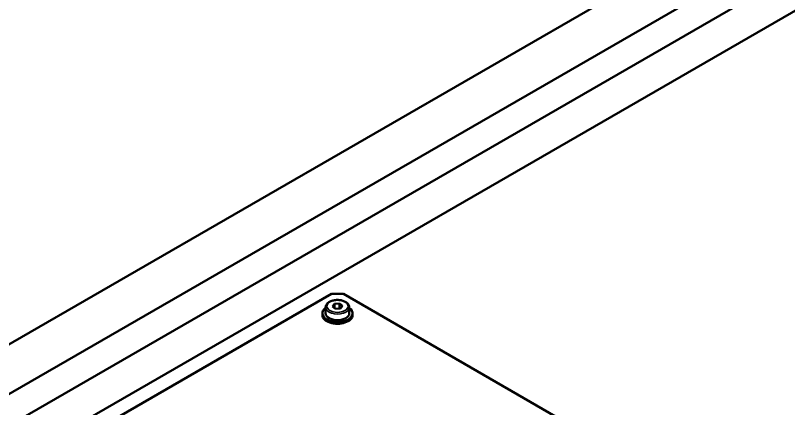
# Model space of a CAD drawing. Header units: millimetres. Extents: x -2015 to 3360, y -4745 to 2376.
# Drawn here: x 1555.1 to 1734.4, y 628.6 to 719.8 of the extents above; entities that cross this region are included whole.
import ezdxf

# ---------------------------------------------------------------- set-up
doc = ezdxf.new("R2010")
doc.units = ezdxf.units.MM
doc.header["$LTSCALE"] = 8
doc.layers.add('Visible (ISO)', color=7, linetype='Continuous', lineweight=50)
doc.layers.add('Visible Narrow (ISO)', color=7, linetype='Continuous', lineweight=35)

msp = doc.modelspace()

# ---------------------------------------------------------------- linework, layer by layer
at = {"layer": 'Visible (ISO)'}
for p, q in [((1488.7, 587.2), (1795.94, 764.58)), ((1481.63, 574.14), (1807.25, 762.13)), ((1452.29, 585.02), (1702.55, 729.5)), ((1460.42, 578.16), (1712.55, 723.73)), ((1560.48, 615.98), (1628.36, 655.18)), ((1628.36, 655.18), (1631.19, 655.18)), ((1631.19, 655.18), (1734.42, 595.57)), ((1628.63, 652.24), (1629.08, 652.85)), ((1629.08, 652.85), (1630.23, 652.93)), ((1629.08, 651.89), (1629.08, 652.85)), ((1630.23, 652.93), (1630.92, 652.4)), ((1630.23, 651.77), (1630.23, 652.93)), ((1627.02, 652.07), (1627.02, 650.69)), ((1629.32, 651.71), (1628.63, 652.24)), ((1630.46, 651.78), (1629.32, 651.71)), ((1630.92, 652.4), (1630.46, 651.78)), ((1632.52, 652.07), (1632.52, 650.69)), ((1626.27, 650.69), (1626.27, 650.28)), ((1633.27, 650.69), (1633.27, 650.28))]:
    msp.add_line(p, q, dxfattribs=at)
for centre, major_axis, start_param, end_param in [((1629.77, 650.69), (-3.5, 0), 5.616239, 10.091724), ((1629.77, 650.28), (-3.5, 0), 0, 3.141593), ((1629.77, 650.69), (2.75, 0), 3.141593, 6.283185)]:
    msp.add_ellipse(centre, major_axis=major_axis, ratio=0.57735, start_param=start_param, end_param=end_param, dxfattribs=at)
msp.add_open_spline([(1627.02, 652.07), (1627.02, 652.24), (1627.06, 652.42), (1627.22, 652.74), (1627.34, 652.9), (1627.65, 653.2), (1627.86, 653.33), (1628.33, 653.55), (1628.59, 653.64), (1629.15, 653.75), (1629.45, 653.79), (1630.03, 653.79), (1630.33, 653.76), (1630.89, 653.66), (1631.15, 653.57), (1631.64, 653.36), (1631.85, 653.22), (1632.2, 652.91), (1632.34, 652.73), (1632.49, 652.39), (1632.52, 652.23), (1632.52, 652.07)], degree=3, knots=[3.910891, 3.910891, 3.910891, 3.910891, 4.176685, 4.176685, 4.46631, 4.46631, 4.794404, 4.794404, 5.133115, 5.133115, 5.469249, 5.469249, 5.803808, 5.803808, 6.139723, 6.139723, 6.478376, 6.478376, 6.807975, 6.807975, 7.052483, 7.052483, 7.052483, 7.052483], dxfattribs=at)
at = {"layer": 'Visible Narrow (ISO)'}
msp.add_ellipse((1629.77, 652.32), major_axis=(2.45, 0), ratio=0.57735, dxfattribs=at)
msp.add_ellipse((1629.77, 652.07), major_axis=(-2.75, 0), ratio=0.57735, start_param=0, end_param=3.141593, dxfattribs=at)

doc.saveas('drawing.dxf')
